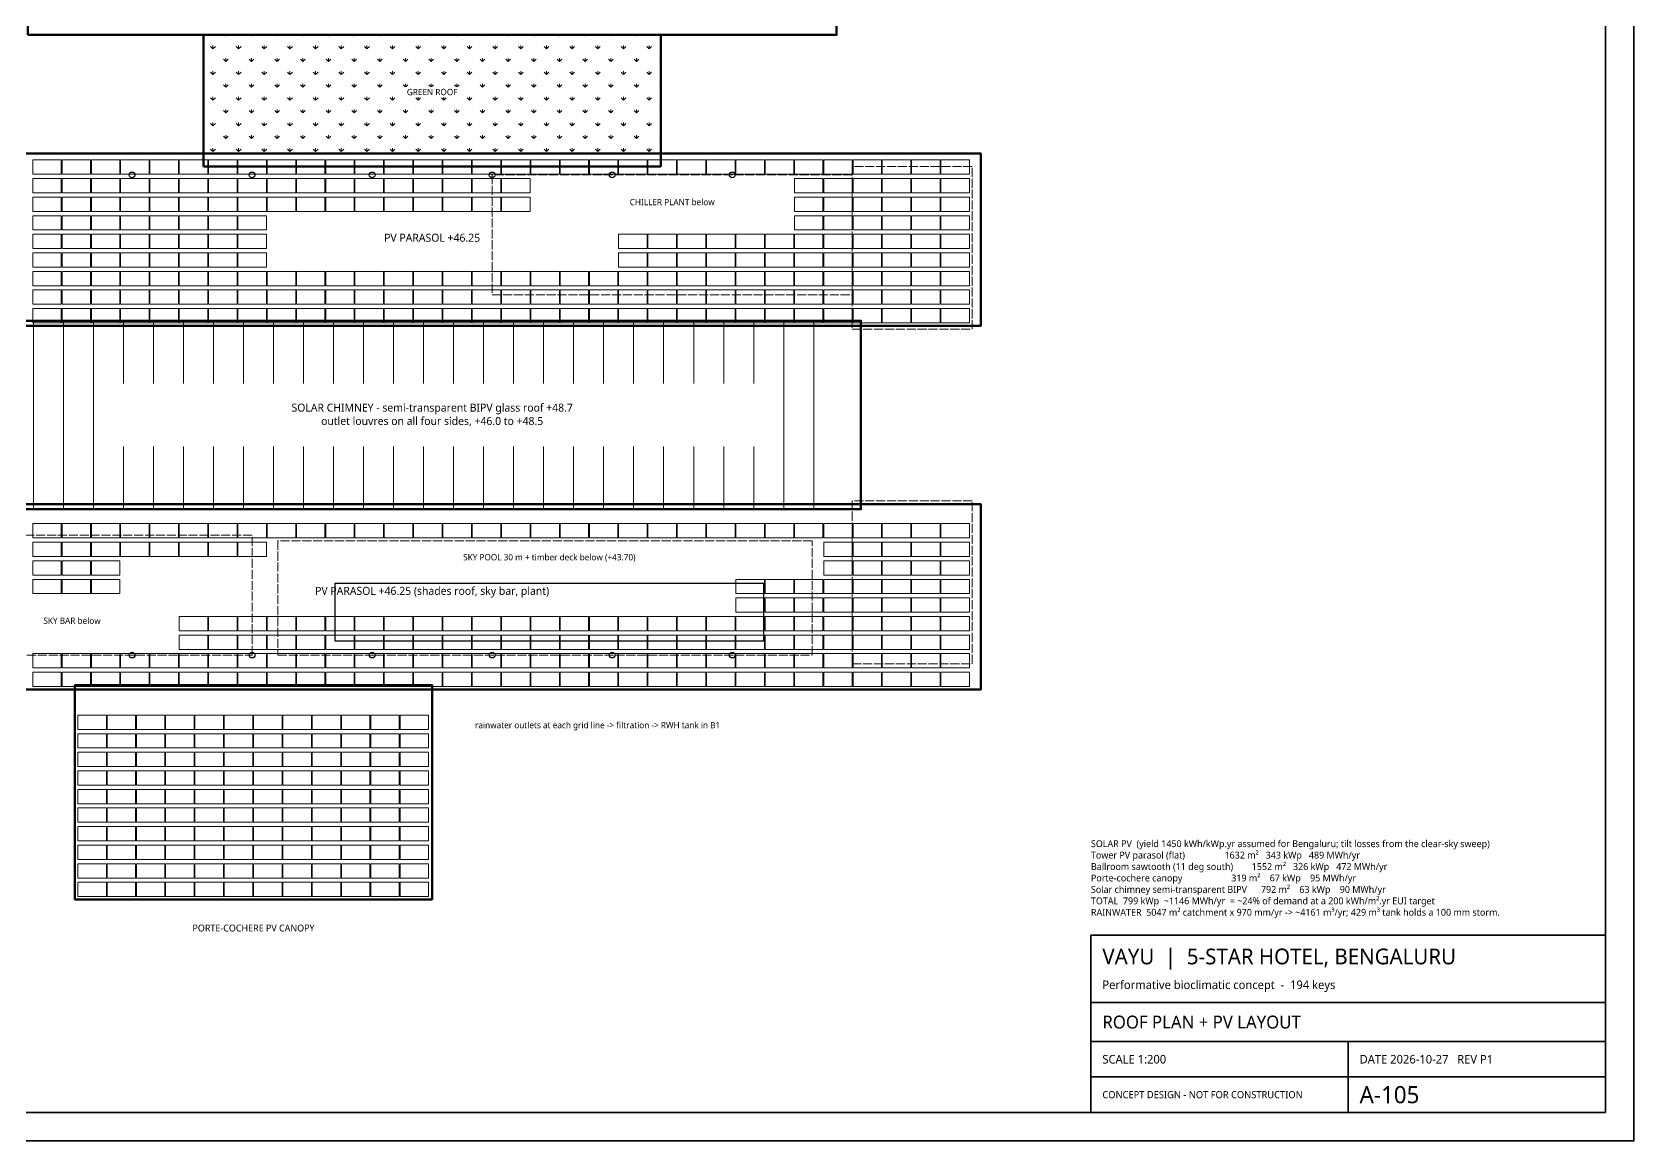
# Model space of a CAD drawing. Header units: metres. Extents: x -4 to 164, y 3 to 121.
# Drawn here: x 52 to 164.1, y 2.6 to 80.2 of the extents above; entities that cross this region are included whole.
import ezdxf
from ezdxf.enums import TextEntityAlignment as Align

# ---------------------------------------------------------------- set-up
doc = ezdxf.new("R2010")
doc.units = ezdxf.units.M
doc.header["$LTSCALE"] = 0.5
doc.linetypes.add('DASHED', pattern=[1.524, 1.27, -0.254])
for name, color, linetype, lineweight in [('A-ANNO', 7, 'Continuous', 18), ('A-HATCH', 8, 'Continuous', 0), ('A-OVHD', 8, 'DASHED', 18), ('A-PV', 5, 'Continuous', 13), ('A-TTLB', 7, 'Continuous', 35), ('A-WALL', 7, 'Continuous', 50), ('L-WATR', 5, 'Continuous', 25)]:
    doc.layers.add(name, color=color, linetype=linetype, lineweight=lineweight)
doc.styles.add('OpenSans', font='OpenSans-Regular.ttf')

msp = doc.modelspace()

# ---------------------------------------------------------------- hatches: boundary and pattern name
at = {"layer": 'A-HATCH'}
h = msp.add_hatch(dxfattribs=at)
h.set_pattern_fill('GRASS', scale=0.05)
h.paths.add_polyline_path([(64, 71.4), (96, 71.4), (96, 80), (64, 80)])

# ---------------------------------------------------------------- linework, layer by layer
at = {"layer": 'A-OVHD'}
for points in [[(109.4, 59.4), (117.8, 59.4), (117.8, 70.8), (109.4, 70.8)], [(84.2, 61.8), (109.4, 61.8), (109.4, 70.2), (84.2, 70.2)], [(109.4, 36), (117.8, 36), (117.8, 47.4), (109.4, 47.4)], [(42.5, 36.6), (67.4, 36.6), (67.4, 45), (42.5, 45)]]:
    msp.add_lwpolyline(points, close=True, dxfattribs=at)
at = {"layer": 'A-PV'}
for p, q in [((52.1, 46.8), (52.1, 60)), ((54.2, 46.8), (54.2, 60)), ((56.3, 46.8), (56.3, 60)), ((58.4, 55.6), (58.4, 60)), ((60.5, 55.6), (60.5, 60)), ((62.6, 55.6), (62.6, 60)), ((64.7, 55.6), (64.7, 60)), ((66.8, 55.6), (66.8, 60)), ((68.9, 55.6), (68.9, 60)), ((71, 55.6), (71, 60)), ((73.1, 55.6), (73.1, 60)), ((75.2, 55.6), (75.2, 60)), ((77.3, 55.6), (77.3, 60)), ((79.4, 55.6), (79.4, 60)), ((81.5, 55.6), (81.5, 60)), ((83.6, 55.6), (83.6, 60)), ((85.7, 55.6), (85.7, 60)), ((87.8, 55.6), (87.8, 60)), ((89.9, 55.6), (89.9, 60)), ((92, 55.6), (92, 60)), ((94.1, 55.6), (94.1, 60)), ((96.2, 55.6), (96.2, 60)), ((98.3, 55.6), (98.3, 60)), ((100.4, 55.6), (100.4, 60)), ((102.5, 55.6), (102.5, 60)), ((104.6, 46.8), (104.6, 60)), ((106.7, 46.8), (106.7, 60)), ((58.4, 46.8), (58.4, 51.2)), ((60.5, 46.8), (60.5, 51.2)), ((62.6, 46.8), (62.6, 51.2)), ((64.7, 46.8), (64.7, 51.2)), ((66.8, 46.8), (66.8, 51.2)), ((68.9, 46.8), (68.9, 51.2)), ((71, 46.8), (71, 51.2)), ((73.1, 46.8), (73.1, 51.2)), ((75.2, 46.8), (75.2, 51.2)), ((77.3, 46.8), (77.3, 51.2)), ((79.4, 46.8), (79.4, 51.2)), ((81.5, 46.8), (81.5, 51.2)), ((83.6, 46.8), (83.6, 51.2)), ((85.7, 46.8), (85.7, 51.2)), ((87.8, 46.8), (87.8, 51.2)), ((89.9, 46.8), (89.9, 51.2)), ((92, 46.8), (92, 51.2)), ((94.1, 46.8), (94.1, 51.2)), ((96.2, 46.8), (96.2, 51.2)), ((98.3, 46.8), (98.3, 51.2)), ((100.4, 46.8), (100.4, 51.2)), ((102.5, 46.8), (102.5, 51.2))]:
    msp.add_line(p, q, dxfattribs=at)
for points in [[(52.05, 70.25), (54.05, 70.25), (54.05, 71.25), (52.05, 71.25)], [(54.1, 70.25), (56.1, 70.25), (56.1, 71.25), (54.1, 71.25)], [(56.15, 70.25), (58.15, 70.25), (58.15, 71.25), (56.15, 71.25)], [(58.2, 70.25), (60.2, 70.25), (60.2, 71.25), (58.2, 71.25)], [(60.25, 70.25), (62.25, 70.25), (62.25, 71.25), (60.25, 71.25)], [(62.3, 70.25), (64.3, 70.25), (64.3, 71.25), (62.3, 71.25)], [(64.35, 70.25), (66.35, 70.25), (66.35, 71.25), (64.35, 71.25)], [(66.4, 70.25), (68.4, 70.25), (68.4, 71.25), (66.4, 71.25)], [(68.45, 70.25), (70.45, 70.25), (70.45, 71.25), (68.45, 71.25)], [(70.5, 70.25), (72.5, 70.25), (72.5, 71.25), (70.5, 71.25)], [(72.55, 70.25), (74.55, 70.25), (74.55, 71.25), (72.55, 71.25)], [(74.6, 70.25), (76.6, 70.25), (76.6, 71.25), (74.6, 71.25)], [(76.65, 70.25), (78.65, 70.25), (78.65, 71.25), (76.65, 71.25)], [(78.7, 70.25), (80.7, 70.25), (80.7, 71.25), (78.7, 71.25)], [(80.75, 70.25), (82.75, 70.25), (82.75, 71.25), (80.75, 71.25)], [(82.8, 70.25), (84.8, 70.25), (84.8, 71.25), (82.8, 71.25)], [(84.85, 70.25), (86.85, 70.25), (86.85, 71.25), (84.85, 71.25)], [(86.9, 70.25), (88.9, 70.25), (88.9, 71.25), (86.9, 71.25)], [(88.95, 70.25), (90.95, 70.25), (90.95, 71.25), (88.95, 71.25)], [(91, 70.25), (93, 70.25), (93, 71.25), (91, 71.25)], [(93.05, 70.25), (95.05, 70.25), (95.05, 71.25), (93.05, 71.25)], [(95.1, 70.25), (97.1, 70.25), (97.1, 71.25), (95.1, 71.25)], [(97.15, 70.25), (99.15, 70.25), (99.15, 71.25), (97.15, 71.25)], [(99.2, 70.25), (101.2, 70.25), (101.2, 71.25), (99.2, 71.25)], [(101.25, 70.25), (103.25, 70.25), (103.25, 71.25), (101.25, 71.25)], [(103.3, 70.25), (105.3, 70.25), (105.3, 71.25), (103.3, 71.25)], [(105.35, 70.25), (107.35, 70.25), (107.35, 71.25), (105.35, 71.25)], [(107.4, 70.25), (109.4, 70.25), (109.4, 71.25), (107.4, 71.25)], [(109.45, 70.25), (111.45, 70.25), (111.45, 71.25), (109.45, 71.25)], [(111.5, 70.25), (113.5, 70.25), (113.5, 71.25), (111.5, 71.25)], [(113.55, 70.25), (115.55, 70.25), (115.55, 71.25), (113.55, 71.25)], [(115.6, 70.25), (117.6, 70.25), (117.6, 71.25), (115.6, 71.25)], [(52.05, 68.95), (54.05, 68.95), (54.05, 69.95), (52.05, 69.95)], [(54.1, 68.95), (56.1, 68.95), (56.1, 69.95), (54.1, 69.95)], [(56.15, 68.95), (58.15, 68.95), (58.15, 69.95), (56.15, 69.95)], [(58.2, 68.95), (60.2, 68.95), (60.2, 69.95), (58.2, 69.95)], [(60.25, 68.95), (62.25, 68.95), (62.25, 69.95), (60.25, 69.95)], [(62.3, 68.95), (64.3, 68.95), (64.3, 69.95), (62.3, 69.95)], [(64.35, 68.95), (66.35, 68.95), (66.35, 69.95), (64.35, 69.95)], [(66.4, 68.95), (68.4, 68.95), (68.4, 69.95), (66.4, 69.95)], [(68.45, 68.95), (70.45, 68.95), (70.45, 69.95), (68.45, 69.95)], [(70.5, 68.95), (72.5, 68.95), (72.5, 69.95), (70.5, 69.95)], [(72.55, 68.95), (74.55, 68.95), (74.55, 69.95), (72.55, 69.95)], [(74.6, 68.95), (76.6, 68.95), (76.6, 69.95), (74.6, 69.95)], [(76.65, 68.95), (78.65, 68.95), (78.65, 69.95), (76.65, 69.95)], [(78.7, 68.95), (80.7, 68.95), (80.7, 69.95), (78.7, 69.95)], [(80.75, 68.95), (82.75, 68.95), (82.75, 69.95), (80.75, 69.95)], [(82.8, 68.95), (84.8, 68.95), (84.8, 69.95), (82.8, 69.95)], [(84.85, 68.95), (86.85, 68.95), (86.85, 69.95), (84.85, 69.95)], [(105.35, 68.95), (107.35, 68.95), (107.35, 69.95), (105.35, 69.95)], [(107.4, 68.95), (109.4, 68.95), (109.4, 69.95), (107.4, 69.95)], [(109.45, 68.95), (111.45, 68.95), (111.45, 69.95), (109.45, 69.95)], [(111.5, 68.95), (113.5, 68.95), (113.5, 69.95), (111.5, 69.95)], [(113.55, 68.95), (115.55, 68.95), (115.55, 69.95), (113.55, 69.95)], [(115.6, 68.95), (117.6, 68.95), (117.6, 69.95), (115.6, 69.95)], [(52.05, 67.65), (54.05, 67.65), (54.05, 68.65), (52.05, 68.65)], [(54.1, 67.65), (56.1, 67.65), (56.1, 68.65), (54.1, 68.65)], [(56.15, 67.65), (58.15, 67.65), (58.15, 68.65), (56.15, 68.65)], [(58.2, 67.65), (60.2, 67.65), (60.2, 68.65), (58.2, 68.65)], [(60.25, 67.65), (62.25, 67.65), (62.25, 68.65), (60.25, 68.65)], [(62.3, 67.65), (64.3, 67.65), (64.3, 68.65), (62.3, 68.65)], [(64.35, 67.65), (66.35, 67.65), (66.35, 68.65), (64.35, 68.65)], [(66.4, 67.65), (68.4, 67.65), (68.4, 68.65), (66.4, 68.65)], [(68.45, 67.65), (70.45, 67.65), (70.45, 68.65), (68.45, 68.65)], [(70.5, 67.65), (72.5, 67.65), (72.5, 68.65), (70.5, 68.65)], [(72.55, 67.65), (74.55, 67.65), (74.55, 68.65), (72.55, 68.65)], [(74.6, 67.65), (76.6, 67.65), (76.6, 68.65), (74.6, 68.65)], [(76.65, 67.65), (78.65, 67.65), (78.65, 68.65), (76.65, 68.65)], [(78.7, 67.65), (80.7, 67.65), (80.7, 68.65), (78.7, 68.65)], [(80.75, 67.65), (82.75, 67.65), (82.75, 68.65), (80.75, 68.65)], [(82.8, 67.65), (84.8, 67.65), (84.8, 68.65), (82.8, 68.65)], [(84.85, 67.65), (86.85, 67.65), (86.85, 68.65), (84.85, 68.65)], [(105.35, 67.65), (107.35, 67.65), (107.35, 68.65), (105.35, 68.65)], [(107.4, 67.65), (109.4, 67.65), (109.4, 68.65), (107.4, 68.65)], [(109.45, 67.65), (111.45, 67.65), (111.45, 68.65), (109.45, 68.65)], [(111.5, 67.65), (113.5, 67.65), (113.5, 68.65), (111.5, 68.65)], [(113.55, 67.65), (115.55, 67.65), (115.55, 68.65), (113.55, 68.65)], [(115.6, 67.65), (117.6, 67.65), (117.6, 68.65), (115.6, 68.65)], [(52.05, 66.35), (54.05, 66.35), (54.05, 67.35), (52.05, 67.35)], [(54.1, 66.35), (56.1, 66.35), (56.1, 67.35), (54.1, 67.35)], [(56.15, 66.35), (58.15, 66.35), (58.15, 67.35), (56.15, 67.35)], [(58.2, 66.35), (60.2, 66.35), (60.2, 67.35), (58.2, 67.35)], [(60.25, 66.35), (62.25, 66.35), (62.25, 67.35), (60.25, 67.35)], [(62.3, 66.35), (64.3, 66.35), (64.3, 67.35), (62.3, 67.35)], [(64.35, 66.35), (66.35, 66.35), (66.35, 67.35), (64.35, 67.35)], [(66.4, 66.35), (68.4, 66.35), (68.4, 67.35), (66.4, 67.35)], [(105.35, 66.35), (107.35, 66.35), (107.35, 67.35), (105.35, 67.35)], [(107.4, 66.35), (109.4, 66.35), (109.4, 67.35), (107.4, 67.35)], [(109.45, 66.35), (111.45, 66.35), (111.45, 67.35), (109.45, 67.35)], [(111.5, 66.35), (113.5, 66.35), (113.5, 67.35), (111.5, 67.35)], [(113.55, 66.35), (115.55, 66.35), (115.55, 67.35), (113.55, 67.35)], [(115.6, 66.35), (117.6, 66.35), (117.6, 67.35), (115.6, 67.35)], [(52.05, 65.05), (54.05, 65.05), (54.05, 66.05), (52.05, 66.05)], [(54.1, 65.05), (56.1, 65.05), (56.1, 66.05), (54.1, 66.05)], [(56.15, 65.05), (58.15, 65.05), (58.15, 66.05), (56.15, 66.05)], [(58.2, 65.05), (60.2, 65.05), (60.2, 66.05), (58.2, 66.05)], [(60.25, 65.05), (62.25, 65.05), (62.25, 66.05), (60.25, 66.05)], [(62.3, 65.05), (64.3, 65.05), (64.3, 66.05), (62.3, 66.05)], [(64.35, 65.05), (66.35, 65.05), (66.35, 66.05), (64.35, 66.05)], [(66.4, 65.05), (68.4, 65.05), (68.4, 66.05), (66.4, 66.05)], [(93.05, 65.05), (95.05, 65.05), (95.05, 66.05), (93.05, 66.05)], [(95.1, 65.05), (97.1, 65.05), (97.1, 66.05), (95.1, 66.05)], [(97.15, 65.05), (99.15, 65.05), (99.15, 66.05), (97.15, 66.05)], [(99.2, 65.05), (101.2, 65.05), (101.2, 66.05), (99.2, 66.05)], [(101.25, 65.05), (103.25, 65.05), (103.25, 66.05), (101.25, 66.05)], [(103.3, 65.05), (105.3, 65.05), (105.3, 66.05), (103.3, 66.05)], [(105.35, 65.05), (107.35, 65.05), (107.35, 66.05), (105.35, 66.05)], [(107.4, 65.05), (109.4, 65.05), (109.4, 66.05), (107.4, 66.05)], [(109.45, 65.05), (111.45, 65.05), (111.45, 66.05), (109.45, 66.05)], [(111.5, 65.05), (113.5, 65.05), (113.5, 66.05), (111.5, 66.05)], [(113.55, 65.05), (115.55, 65.05), (115.55, 66.05), (113.55, 66.05)], [(115.6, 65.05), (117.6, 65.05), (117.6, 66.05), (115.6, 66.05)], [(52.05, 63.75), (54.05, 63.75), (54.05, 64.75), (52.05, 64.75)], [(54.1, 63.75), (56.1, 63.75), (56.1, 64.75), (54.1, 64.75)], [(56.15, 63.75), (58.15, 63.75), (58.15, 64.75), (56.15, 64.75)], [(58.2, 63.75), (60.2, 63.75), (60.2, 64.75), (58.2, 64.75)], [(60.25, 63.75), (62.25, 63.75), (62.25, 64.75), (60.25, 64.75)], [(62.3, 63.75), (64.3, 63.75), (64.3, 64.75), (62.3, 64.75)], [(64.35, 63.75), (66.35, 63.75), (66.35, 64.75), (64.35, 64.75)], [(66.4, 63.75), (68.4, 63.75), (68.4, 64.75), (66.4, 64.75)], [(93.05, 63.75), (95.05, 63.75), (95.05, 64.75), (93.05, 64.75)], [(95.1, 63.75), (97.1, 63.75), (97.1, 64.75), (95.1, 64.75)], [(97.15, 63.75), (99.15, 63.75), (99.15, 64.75), (97.15, 64.75)], [(99.2, 63.75), (101.2, 63.75), (101.2, 64.75), (99.2, 64.75)], [(101.25, 63.75), (103.25, 63.75), (103.25, 64.75), (101.25, 64.75)], [(103.3, 63.75), (105.3, 63.75), (105.3, 64.75), (103.3, 64.75)], [(105.35, 63.75), (107.35, 63.75), (107.35, 64.75), (105.35, 64.75)], [(107.4, 63.75), (109.4, 63.75), (109.4, 64.75), (107.4, 64.75)], [(109.45, 63.75), (111.45, 63.75), (111.45, 64.75), (109.45, 64.75)], [(111.5, 63.75), (113.5, 63.75), (113.5, 64.75), (111.5, 64.75)], [(113.55, 63.75), (115.55, 63.75), (115.55, 64.75), (113.55, 64.75)], [(115.6, 63.75), (117.6, 63.75), (117.6, 64.75), (115.6, 64.75)], [(52.05, 62.45), (54.05, 62.45), (54.05, 63.45), (52.05, 63.45)], [(54.1, 62.45), (56.1, 62.45), (56.1, 63.45), (54.1, 63.45)], [(56.15, 62.45), (58.15, 62.45), (58.15, 63.45), (56.15, 63.45)], [(58.2, 62.45), (60.2, 62.45), (60.2, 63.45), (58.2, 63.45)], [(60.25, 62.45), (62.25, 62.45), (62.25, 63.45), (60.25, 63.45)], [(62.3, 62.45), (64.3, 62.45), (64.3, 63.45), (62.3, 63.45)], [(64.35, 62.45), (66.35, 62.45), (66.35, 63.45), (64.35, 63.45)], [(66.4, 62.45), (68.4, 62.45), (68.4, 63.45), (66.4, 63.45)], [(68.45, 62.45), (70.45, 62.45), (70.45, 63.45), (68.45, 63.45)], [(70.5, 62.45), (72.5, 62.45), (72.5, 63.45), (70.5, 63.45)], [(72.55, 62.45), (74.55, 62.45), (74.55, 63.45), (72.55, 63.45)], [(74.6, 62.45), (76.6, 62.45), (76.6, 63.45), (74.6, 63.45)], [(76.65, 62.45), (78.65, 62.45), (78.65, 63.45), (76.65, 63.45)], [(78.7, 62.45), (80.7, 62.45), (80.7, 63.45), (78.7, 63.45)], [(80.75, 62.45), (82.75, 62.45), (82.75, 63.45), (80.75, 63.45)], [(82.8, 62.45), (84.8, 62.45), (84.8, 63.45), (82.8, 63.45)], [(84.85, 62.45), (86.85, 62.45), (86.85, 63.45), (84.85, 63.45)], [(86.9, 62.45), (88.9, 62.45), (88.9, 63.45), (86.9, 63.45)], [(88.95, 62.45), (90.95, 62.45), (90.95, 63.45), (88.95, 63.45)], [(91, 62.45), (93, 62.45), (93, 63.45), (91, 63.45)], [(93.05, 62.45), (95.05, 62.45), (95.05, 63.45), (93.05, 63.45)], [(95.1, 62.45), (97.1, 62.45), (97.1, 63.45), (95.1, 63.45)], [(97.15, 62.45), (99.15, 62.45), (99.15, 63.45), (97.15, 63.45)], [(99.2, 62.45), (101.2, 62.45), (101.2, 63.45), (99.2, 63.45)], [(101.25, 62.45), (103.25, 62.45), (103.25, 63.45), (101.25, 63.45)], [(103.3, 62.45), (105.3, 62.45), (105.3, 63.45), (103.3, 63.45)], [(105.35, 62.45), (107.35, 62.45), (107.35, 63.45), (105.35, 63.45)], [(107.4, 62.45), (109.4, 62.45), (109.4, 63.45), (107.4, 63.45)], [(109.45, 62.45), (111.45, 62.45), (111.45, 63.45), (109.45, 63.45)], [(111.5, 62.45), (113.5, 62.45), (113.5, 63.45), (111.5, 63.45)], [(113.55, 62.45), (115.55, 62.45), (115.55, 63.45), (113.55, 63.45)], [(115.6, 62.45), (117.6, 62.45), (117.6, 63.45), (115.6, 63.45)], [(52.05, 61.15), (54.05, 61.15), (54.05, 62.15), (52.05, 62.15)], [(54.1, 61.15), (56.1, 61.15), (56.1, 62.15), (54.1, 62.15)], [(56.15, 61.15), (58.15, 61.15), (58.15, 62.15), (56.15, 62.15)], [(58.2, 61.15), (60.2, 61.15), (60.2, 62.15), (58.2, 62.15)], [(60.25, 61.15), (62.25, 61.15), (62.25, 62.15), (60.25, 62.15)], [(62.3, 61.15), (64.3, 61.15), (64.3, 62.15), (62.3, 62.15)], [(64.35, 61.15), (66.35, 61.15), (66.35, 62.15), (64.35, 62.15)], [(66.4, 61.15), (68.4, 61.15), (68.4, 62.15), (66.4, 62.15)], [(68.45, 61.15), (70.45, 61.15), (70.45, 62.15), (68.45, 62.15)], [(70.5, 61.15), (72.5, 61.15), (72.5, 62.15), (70.5, 62.15)], [(72.55, 61.15), (74.55, 61.15), (74.55, 62.15), (72.55, 62.15)], [(74.6, 61.15), (76.6, 61.15), (76.6, 62.15), (74.6, 62.15)], [(76.65, 61.15), (78.65, 61.15), (78.65, 62.15), (76.65, 62.15)], [(78.7, 61.15), (80.7, 61.15), (80.7, 62.15), (78.7, 62.15)], [(80.75, 61.15), (82.75, 61.15), (82.75, 62.15), (80.75, 62.15)], [(82.8, 61.15), (84.8, 61.15), (84.8, 62.15), (82.8, 62.15)], [(84.85, 61.15), (86.85, 61.15), (86.85, 62.15), (84.85, 62.15)], [(86.9, 61.15), (88.9, 61.15), (88.9, 62.15), (86.9, 62.15)], [(88.95, 61.15), (90.95, 61.15), (90.95, 62.15), (88.95, 62.15)], [(91, 61.15), (93, 61.15), (93, 62.15), (91, 62.15)], [(93.05, 61.15), (95.05, 61.15), (95.05, 62.15), (93.05, 62.15)], [(95.1, 61.15), (97.1, 61.15), (97.1, 62.15), (95.1, 62.15)], [(97.15, 61.15), (99.15, 61.15), (99.15, 62.15), (97.15, 62.15)], [(99.2, 61.15), (101.2, 61.15), (101.2, 62.15), (99.2, 62.15)], [(101.25, 61.15), (103.25, 61.15), (103.25, 62.15), (101.25, 62.15)], [(103.3, 61.15), (105.3, 61.15), (105.3, 62.15), (103.3, 62.15)], [(105.35, 61.15), (107.35, 61.15), (107.35, 62.15), (105.35, 62.15)], [(107.4, 61.15), (109.4, 61.15), (109.4, 62.15), (107.4, 62.15)], [(109.45, 61.15), (111.45, 61.15), (111.45, 62.15), (109.45, 62.15)], [(111.5, 61.15), (113.5, 61.15), (113.5, 62.15), (111.5, 62.15)], [(113.55, 61.15), (115.55, 61.15), (115.55, 62.15), (113.55, 62.15)], [(115.6, 61.15), (117.6, 61.15), (117.6, 62.15), (115.6, 62.15)], [(52.05, 59.85), (54.05, 59.85), (54.05, 60.85), (52.05, 60.85)], [(54.1, 59.85), (56.1, 59.85), (56.1, 60.85), (54.1, 60.85)], [(56.15, 59.85), (58.15, 59.85), (58.15, 60.85), (56.15, 60.85)], [(58.2, 59.85), (60.2, 59.85), (60.2, 60.85), (58.2, 60.85)], [(60.25, 59.85), (62.25, 59.85), (62.25, 60.85), (60.25, 60.85)], [(62.3, 59.85), (64.3, 59.85), (64.3, 60.85), (62.3, 60.85)], [(64.35, 59.85), (66.35, 59.85), (66.35, 60.85), (64.35, 60.85)], [(66.4, 59.85), (68.4, 59.85), (68.4, 60.85), (66.4, 60.85)], [(68.45, 59.85), (70.45, 59.85), (70.45, 60.85), (68.45, 60.85)], [(70.5, 59.85), (72.5, 59.85), (72.5, 60.85), (70.5, 60.85)], [(72.55, 59.85), (74.55, 59.85), (74.55, 60.85), (72.55, 60.85)], [(74.6, 59.85), (76.6, 59.85), (76.6, 60.85), (74.6, 60.85)], [(76.65, 59.85), (78.65, 59.85), (78.65, 60.85), (76.65, 60.85)], [(78.7, 59.85), (80.7, 59.85), (80.7, 60.85), (78.7, 60.85)], [(80.75, 59.85), (82.75, 59.85), (82.75, 60.85), (80.75, 60.85)], [(82.8, 59.85), (84.8, 59.85), (84.8, 60.85), (82.8, 60.85)], [(84.85, 59.85), (86.85, 59.85), (86.85, 60.85), (84.85, 60.85)], [(86.9, 59.85), (88.9, 59.85), (88.9, 60.85), (86.9, 60.85)], [(88.95, 59.85), (90.95, 59.85), (90.95, 60.85), (88.95, 60.85)], [(91, 59.85), (93, 59.85), (93, 60.85), (91, 60.85)], [(93.05, 59.85), (95.05, 59.85), (95.05, 60.85), (93.05, 60.85)], [(95.1, 59.85), (97.1, 59.85), (97.1, 60.85), (95.1, 60.85)], [(97.15, 59.85), (99.15, 59.85), (99.15, 60.85), (97.15, 60.85)], [(99.2, 59.85), (101.2, 59.85), (101.2, 60.85), (99.2, 60.85)], [(101.25, 59.85), (103.25, 59.85), (103.25, 60.85), (101.25, 60.85)], [(103.3, 59.85), (105.3, 59.85), (105.3, 60.85), (103.3, 60.85)], [(105.35, 59.85), (107.35, 59.85), (107.35, 60.85), (105.35, 60.85)], [(107.4, 59.85), (109.4, 59.85), (109.4, 60.85), (107.4, 60.85)], [(109.45, 59.85), (111.45, 59.85), (111.45, 60.85), (109.45, 60.85)], [(111.5, 59.85), (113.5, 59.85), (113.5, 60.85), (111.5, 60.85)], [(113.55, 59.85), (115.55, 59.85), (115.55, 60.85), (113.55, 60.85)], [(115.6, 59.85), (117.6, 59.85), (117.6, 60.85), (115.6, 60.85)], [(52.05, 44.8), (54.05, 44.8), (54.05, 45.8), (52.05, 45.8)], [(54.1, 44.8), (56.1, 44.8), (56.1, 45.8), (54.1, 45.8)], [(56.15, 44.8), (58.15, 44.8), (58.15, 45.8), (56.15, 45.8)], [(58.2, 44.8), (60.2, 44.8), (60.2, 45.8), (58.2, 45.8)], [(60.25, 44.8), (62.25, 44.8), (62.25, 45.8), (60.25, 45.8)], [(62.3, 44.8), (64.3, 44.8), (64.3, 45.8), (62.3, 45.8)], [(64.35, 44.8), (66.35, 44.8), (66.35, 45.8), (64.35, 45.8)], [(66.4, 44.8), (68.4, 44.8), (68.4, 45.8), (66.4, 45.8)], [(68.45, 44.8), (70.45, 44.8), (70.45, 45.8), (68.45, 45.8)], [(70.5, 44.8), (72.5, 44.8), (72.5, 45.8), (70.5, 45.8)], [(72.55, 44.8), (74.55, 44.8), (74.55, 45.8), (72.55, 45.8)], [(74.6, 44.8), (76.6, 44.8), (76.6, 45.8), (74.6, 45.8)], [(76.65, 44.8), (78.65, 44.8), (78.65, 45.8), (76.65, 45.8)], [(78.7, 44.8), (80.7, 44.8), (80.7, 45.8), (78.7, 45.8)], [(80.75, 44.8), (82.75, 44.8), (82.75, 45.8), (80.75, 45.8)], [(82.8, 44.8), (84.8, 44.8), (84.8, 45.8), (82.8, 45.8)], [(84.85, 44.8), (86.85, 44.8), (86.85, 45.8), (84.85, 45.8)], [(86.9, 44.8), (88.9, 44.8), (88.9, 45.8), (86.9, 45.8)], [(88.95, 44.8), (90.95, 44.8), (90.95, 45.8), (88.95, 45.8)], [(91, 44.8), (93, 44.8), (93, 45.8), (91, 45.8)], [(93.05, 44.8), (95.05, 44.8), (95.05, 45.8), (93.05, 45.8)], [(95.1, 44.8), (97.1, 44.8), (97.1, 45.8), (95.1, 45.8)], [(97.15, 44.8), (99.15, 44.8), (99.15, 45.8), (97.15, 45.8)], [(99.2, 44.8), (101.2, 44.8), (101.2, 45.8), (99.2, 45.8)], [(101.25, 44.8), (103.25, 44.8), (103.25, 45.8), (101.25, 45.8)], [(103.3, 44.8), (105.3, 44.8), (105.3, 45.8), (103.3, 45.8)], [(105.35, 44.8), (107.35, 44.8), (107.35, 45.8), (105.35, 45.8)], [(107.4, 44.8), (109.4, 44.8), (109.4, 45.8), (107.4, 45.8)], [(109.45, 44.8), (111.45, 44.8), (111.45, 45.8), (109.45, 45.8)], [(111.5, 44.8), (113.5, 44.8), (113.5, 45.8), (111.5, 45.8)], [(113.55, 44.8), (115.55, 44.8), (115.55, 45.8), (113.55, 45.8)], [(115.6, 44.8), (117.6, 44.8), (117.6, 45.8), (115.6, 45.8)], [(52.05, 43.5), (54.05, 43.5), (54.05, 44.5), (52.05, 44.5)], [(54.1, 43.5), (56.1, 43.5), (56.1, 44.5), (54.1, 44.5)], [(56.15, 43.5), (58.15, 43.5), (58.15, 44.5), (56.15, 44.5)], [(58.2, 43.5), (60.2, 43.5), (60.2, 44.5), (58.2, 44.5)], [(60.25, 43.5), (62.25, 43.5), (62.25, 44.5), (60.25, 44.5)], [(62.3, 43.5), (64.3, 43.5), (64.3, 44.5), (62.3, 44.5)], [(64.35, 43.5), (66.35, 43.5), (66.35, 44.5), (64.35, 44.5)], [(66.4, 43.5), (68.4, 43.5), (68.4, 44.5), (66.4, 44.5)], [(107.4, 43.5), (109.4, 43.5), (109.4, 44.5), (107.4, 44.5)], [(109.45, 43.5), (111.45, 43.5), (111.45, 44.5), (109.45, 44.5)], [(111.5, 43.5), (113.5, 43.5), (113.5, 44.5), (111.5, 44.5)], [(113.55, 43.5), (115.55, 43.5), (115.55, 44.5), (113.55, 44.5)], [(115.6, 43.5), (117.6, 43.5), (117.6, 44.5), (115.6, 44.5)], [(52.05, 42.2), (54.05, 42.2), (54.05, 43.2), (52.05, 43.2)], [(54.1, 42.2), (56.1, 42.2), (56.1, 43.2), (54.1, 43.2)], [(56.15, 42.2), (58.15, 42.2), (58.15, 43.2), (56.15, 43.2)], [(107.4, 42.2), (109.4, 42.2), (109.4, 43.2), (107.4, 43.2)], [(109.45, 42.2), (111.45, 42.2), (111.45, 43.2), (109.45, 43.2)], [(111.5, 42.2), (113.5, 42.2), (113.5, 43.2), (111.5, 43.2)], [(113.55, 42.2), (115.55, 42.2), (115.55, 43.2), (113.55, 43.2)], [(115.6, 42.2), (117.6, 42.2), (117.6, 43.2), (115.6, 43.2)], [(52.05, 40.9), (54.05, 40.9), (54.05, 41.9), (52.05, 41.9)], [(54.1, 40.9), (56.1, 40.9), (56.1, 41.9), (54.1, 41.9)], [(56.15, 40.9), (58.15, 40.9), (58.15, 41.9), (56.15, 41.9)], [(101.25, 40.9), (103.25, 40.9), (103.25, 41.9), (101.25, 41.9)], [(103.3, 40.9), (105.3, 40.9), (105.3, 41.9), (103.3, 41.9)], [(105.35, 40.9), (107.35, 40.9), (107.35, 41.9), (105.35, 41.9)], [(107.4, 40.9), (109.4, 40.9), (109.4, 41.9), (107.4, 41.9)], [(109.45, 40.9), (111.45, 40.9), (111.45, 41.9), (109.45, 41.9)], [(111.5, 40.9), (113.5, 40.9), (113.5, 41.9), (111.5, 41.9)], [(113.55, 40.9), (115.55, 40.9), (115.55, 41.9), (113.55, 41.9)], [(115.6, 40.9), (117.6, 40.9), (117.6, 41.9), (115.6, 41.9)], [(101.25, 39.6), (103.25, 39.6), (103.25, 40.6), (101.25, 40.6)], [(103.3, 39.6), (105.3, 39.6), (105.3, 40.6), (103.3, 40.6)], [(105.35, 39.6), (107.35, 39.6), (107.35, 40.6), (105.35, 40.6)], [(107.4, 39.6), (109.4, 39.6), (109.4, 40.6), (107.4, 40.6)], [(109.45, 39.6), (111.45, 39.6), (111.45, 40.6), (109.45, 40.6)], [(111.5, 39.6), (113.5, 39.6), (113.5, 40.6), (111.5, 40.6)], [(113.55, 39.6), (115.55, 39.6), (115.55, 40.6), (113.55, 40.6)], [(115.6, 39.6), (117.6, 39.6), (117.6, 40.6), (115.6, 40.6)], [(62.3, 38.3), (64.3, 38.3), (64.3, 39.3), (62.3, 39.3)], [(64.35, 38.3), (66.35, 38.3), (66.35, 39.3), (64.35, 39.3)], [(66.4, 38.3), (68.4, 38.3), (68.4, 39.3), (66.4, 39.3)], [(68.45, 38.3), (70.45, 38.3), (70.45, 39.3), (68.45, 39.3)], [(70.5, 38.3), (72.5, 38.3), (72.5, 39.3), (70.5, 39.3)], [(72.55, 38.3), (74.55, 38.3), (74.55, 39.3), (72.55, 39.3)], [(74.6, 38.3), (76.6, 38.3), (76.6, 39.3), (74.6, 39.3)], [(76.65, 38.3), (78.65, 38.3), (78.65, 39.3), (76.65, 39.3)], [(78.7, 38.3), (80.7, 38.3), (80.7, 39.3), (78.7, 39.3)], [(80.75, 38.3), (82.75, 38.3), (82.75, 39.3), (80.75, 39.3)], [(82.8, 38.3), (84.8, 38.3), (84.8, 39.3), (82.8, 39.3)], [(84.85, 38.3), (86.85, 38.3), (86.85, 39.3), (84.85, 39.3)], [(86.9, 38.3), (88.9, 38.3), (88.9, 39.3), (86.9, 39.3)], [(88.95, 38.3), (90.95, 38.3), (90.95, 39.3), (88.95, 39.3)], [(91, 38.3), (93, 38.3), (93, 39.3), (91, 39.3)], [(93.05, 38.3), (95.05, 38.3), (95.05, 39.3), (93.05, 39.3)], [(95.1, 38.3), (97.1, 38.3), (97.1, 39.3), (95.1, 39.3)], [(97.15, 38.3), (99.15, 38.3), (99.15, 39.3), (97.15, 39.3)], [(99.2, 38.3), (101.2, 38.3), (101.2, 39.3), (99.2, 39.3)], [(101.25, 38.3), (103.25, 38.3), (103.25, 39.3), (101.25, 39.3)], [(103.3, 38.3), (105.3, 38.3), (105.3, 39.3), (103.3, 39.3)], [(105.35, 38.3), (107.35, 38.3), (107.35, 39.3), (105.35, 39.3)], [(107.4, 38.3), (109.4, 38.3), (109.4, 39.3), (107.4, 39.3)], [(109.45, 38.3), (111.45, 38.3), (111.45, 39.3), (109.45, 39.3)], [(111.5, 38.3), (113.5, 38.3), (113.5, 39.3), (111.5, 39.3)], [(113.55, 38.3), (115.55, 38.3), (115.55, 39.3), (113.55, 39.3)], [(115.6, 38.3), (117.6, 38.3), (117.6, 39.3), (115.6, 39.3)], [(62.3, 37), (64.3, 37), (64.3, 38), (62.3, 38)], [(64.35, 37), (66.35, 37), (66.35, 38), (64.35, 38)], [(66.4, 37), (68.4, 37), (68.4, 38), (66.4, 38)], [(68.45, 37), (70.45, 37), (70.45, 38), (68.45, 38)], [(70.5, 37), (72.5, 37), (72.5, 38), (70.5, 38)], [(72.55, 37), (74.55, 37), (74.55, 38), (72.55, 38)], [(74.6, 37), (76.6, 37), (76.6, 38), (74.6, 38)], [(76.65, 37), (78.65, 37), (78.65, 38), (76.65, 38)], [(78.7, 37), (80.7, 37), (80.7, 38), (78.7, 38)], [(80.75, 37), (82.75, 37), (82.75, 38), (80.75, 38)], [(82.8, 37), (84.8, 37), (84.8, 38), (82.8, 38)], [(84.85, 37), (86.85, 37), (86.85, 38), (84.85, 38)], [(86.9, 37), (88.9, 37), (88.9, 38), (86.9, 38)], [(88.95, 37), (90.95, 37), (90.95, 38), (88.95, 38)], [(91, 37), (93, 37), (93, 38), (91, 38)], [(93.05, 37), (95.05, 37), (95.05, 38), (93.05, 38)], [(95.1, 37), (97.1, 37), (97.1, 38), (95.1, 38)], [(97.15, 37), (99.15, 37), (99.15, 38), (97.15, 38)], [(99.2, 37), (101.2, 37), (101.2, 38), (99.2, 38)], [(101.25, 37), (103.25, 37), (103.25, 38), (101.25, 38)], [(103.3, 37), (105.3, 37), (105.3, 38), (103.3, 38)], [(105.35, 37), (107.35, 37), (107.35, 38), (105.35, 38)], [(107.4, 37), (109.4, 37), (109.4, 38), (107.4, 38)], [(109.45, 37), (111.45, 37), (111.45, 38), (109.45, 38)], [(111.5, 37), (113.5, 37), (113.5, 38), (111.5, 38)], [(113.55, 37), (115.55, 37), (115.55, 38), (113.55, 38)], [(115.6, 37), (117.6, 37), (117.6, 38), (115.6, 38)], [(52.05, 35.7), (54.05, 35.7), (54.05, 36.7), (52.05, 36.7)], [(54.1, 35.7), (56.1, 35.7), (56.1, 36.7), (54.1, 36.7)], [(56.15, 35.7), (58.15, 35.7), (58.15, 36.7), (56.15, 36.7)], [(58.2, 35.7), (60.2, 35.7), (60.2, 36.7), (58.2, 36.7)], [(60.25, 35.7), (62.25, 35.7), (62.25, 36.7), (60.25, 36.7)], [(62.3, 35.7), (64.3, 35.7), (64.3, 36.7), (62.3, 36.7)], [(64.35, 35.7), (66.35, 35.7), (66.35, 36.7), (64.35, 36.7)], [(66.4, 35.7), (68.4, 35.7), (68.4, 36.7), (66.4, 36.7)], [(68.45, 35.7), (70.45, 35.7), (70.45, 36.7), (68.45, 36.7)], [(70.5, 35.7), (72.5, 35.7), (72.5, 36.7), (70.5, 36.7)], [(72.55, 35.7), (74.55, 35.7), (74.55, 36.7), (72.55, 36.7)], [(74.6, 35.7), (76.6, 35.7), (76.6, 36.7), (74.6, 36.7)], [(76.65, 35.7), (78.65, 35.7), (78.65, 36.7), (76.65, 36.7)], [(78.7, 35.7), (80.7, 35.7), (80.7, 36.7), (78.7, 36.7)], [(80.75, 35.7), (82.75, 35.7), (82.75, 36.7), (80.75, 36.7)], [(82.8, 35.7), (84.8, 35.7), (84.8, 36.7), (82.8, 36.7)], [(84.85, 35.7), (86.85, 35.7), (86.85, 36.7), (84.85, 36.7)], [(86.9, 35.7), (88.9, 35.7), (88.9, 36.7), (86.9, 36.7)], [(88.95, 35.7), (90.95, 35.7), (90.95, 36.7), (88.95, 36.7)], [(91, 35.7), (93, 35.7), (93, 36.7), (91, 36.7)], [(93.05, 35.7), (95.05, 35.7), (95.05, 36.7), (93.05, 36.7)], [(95.1, 35.7), (97.1, 35.7), (97.1, 36.7), (95.1, 36.7)], [(97.15, 35.7), (99.15, 35.7), (99.15, 36.7), (97.15, 36.7)], [(99.2, 35.7), (101.2, 35.7), (101.2, 36.7), (99.2, 36.7)], [(101.25, 35.7), (103.25, 35.7), (103.25, 36.7), (101.25, 36.7)], [(103.3, 35.7), (105.3, 35.7), (105.3, 36.7), (103.3, 36.7)], [(105.35, 35.7), (107.35, 35.7), (107.35, 36.7), (105.35, 36.7)], [(107.4, 35.7), (109.4, 35.7), (109.4, 36.7), (107.4, 36.7)], [(109.45, 35.7), (111.45, 35.7), (111.45, 36.7), (109.45, 36.7)], [(111.5, 35.7), (113.5, 35.7), (113.5, 36.7), (111.5, 36.7)], [(113.55, 35.7), (115.55, 35.7), (115.55, 36.7), (113.55, 36.7)], [(115.6, 35.7), (117.6, 35.7), (117.6, 36.7), (115.6, 36.7)], [(52.05, 34.4), (54.05, 34.4), (54.05, 35.4), (52.05, 35.4)], [(54.1, 34.4), (56.1, 34.4), (56.1, 35.4), (54.1, 35.4)], [(56.15, 34.4), (58.15, 34.4), (58.15, 35.4), (56.15, 35.4)], [(58.2, 34.4), (60.2, 34.4), (60.2, 35.4), (58.2, 35.4)], [(60.25, 34.4), (62.25, 34.4), (62.25, 35.4), (60.25, 35.4)], [(62.3, 34.4), (64.3, 34.4), (64.3, 35.4), (62.3, 35.4)], [(64.35, 34.4), (66.35, 34.4), (66.35, 35.4), (64.35, 35.4)], [(66.4, 34.4), (68.4, 34.4), (68.4, 35.4), (66.4, 35.4)], [(68.45, 34.4), (70.45, 34.4), (70.45, 35.4), (68.45, 35.4)], [(70.5, 34.4), (72.5, 34.4), (72.5, 35.4), (70.5, 35.4)], [(72.55, 34.4), (74.55, 34.4), (74.55, 35.4), (72.55, 35.4)], [(74.6, 34.4), (76.6, 34.4), (76.6, 35.4), (74.6, 35.4)], [(76.65, 34.4), (78.65, 34.4), (78.65, 35.4), (76.65, 35.4)], [(78.7, 34.4), (80.7, 34.4), (80.7, 35.4), (78.7, 35.4)], [(80.75, 34.4), (82.75, 34.4), (82.75, 35.4), (80.75, 35.4)], [(82.8, 34.4), (84.8, 34.4), (84.8, 35.4), (82.8, 35.4)], [(84.85, 34.4), (86.85, 34.4), (86.85, 35.4), (84.85, 35.4)], [(86.9, 34.4), (88.9, 34.4), (88.9, 35.4), (86.9, 35.4)], [(88.95, 34.4), (90.95, 34.4), (90.95, 35.4), (88.95, 35.4)], [(91, 34.4), (93, 34.4), (93, 35.4), (91, 35.4)], [(93.05, 34.4), (95.05, 34.4), (95.05, 35.4), (93.05, 35.4)], [(95.1, 34.4), (97.1, 34.4), (97.1, 35.4), (95.1, 35.4)], [(97.15, 34.4), (99.15, 34.4), (99.15, 35.4), (97.15, 35.4)], [(99.2, 34.4), (101.2, 34.4), (101.2, 35.4), (99.2, 35.4)], [(101.25, 34.4), (103.25, 34.4), (103.25, 35.4), (101.25, 35.4)], [(103.3, 34.4), (105.3, 34.4), (105.3, 35.4), (103.3, 35.4)], [(105.35, 34.4), (107.35, 34.4), (107.35, 35.4), (105.35, 35.4)], [(107.4, 34.4), (109.4, 34.4), (109.4, 35.4), (107.4, 35.4)], [(109.45, 34.4), (111.45, 34.4), (111.45, 35.4), (109.45, 35.4)], [(111.5, 34.4), (113.5, 34.4), (113.5, 35.4), (111.5, 35.4)], [(113.55, 34.4), (115.55, 34.4), (115.55, 35.4), (113.55, 35.4)], [(115.6, 34.4), (117.6, 34.4), (117.6, 35.4), (115.6, 35.4)], [(55.2, 31.4), (57.2, 31.4), (57.2, 32.4), (55.2, 32.4)], [(57.25, 31.4), (59.25, 31.4), (59.25, 32.4), (57.25, 32.4)], [(59.3, 31.4), (61.3, 31.4), (61.3, 32.4), (59.3, 32.4)], [(61.35, 31.4), (63.35, 31.4), (63.35, 32.4), (61.35, 32.4)], [(63.4, 31.4), (65.4, 31.4), (65.4, 32.4), (63.4, 32.4)], [(65.45, 31.4), (67.45, 31.4), (67.45, 32.4), (65.45, 32.4)], [(67.5, 31.4), (69.5, 31.4), (69.5, 32.4), (67.5, 32.4)], [(69.55, 31.4), (71.55, 31.4), (71.55, 32.4), (69.55, 32.4)], [(71.6, 31.4), (73.6, 31.4), (73.6, 32.4), (71.6, 32.4)], [(73.65, 31.4), (75.65, 31.4), (75.65, 32.4), (73.65, 32.4)], [(75.7, 31.4), (77.7, 31.4), (77.7, 32.4), (75.7, 32.4)], [(77.75, 31.4), (79.75, 31.4), (79.75, 32.4), (77.75, 32.4)], [(55.2, 30.1), (57.2, 30.1), (57.2, 31.1), (55.2, 31.1)], [(57.25, 30.1), (59.25, 30.1), (59.25, 31.1), (57.25, 31.1)], [(59.3, 30.1), (61.3, 30.1), (61.3, 31.1), (59.3, 31.1)], [(61.35, 30.1), (63.35, 30.1), (63.35, 31.1), (61.35, 31.1)], [(63.4, 30.1), (65.4, 30.1), (65.4, 31.1), (63.4, 31.1)], [(65.45, 30.1), (67.45, 30.1), (67.45, 31.1), (65.45, 31.1)], [(67.5, 30.1), (69.5, 30.1), (69.5, 31.1), (67.5, 31.1)], [(69.55, 30.1), (71.55, 30.1), (71.55, 31.1), (69.55, 31.1)], [(71.6, 30.1), (73.6, 30.1), (73.6, 31.1), (71.6, 31.1)], [(73.65, 30.1), (75.65, 30.1), (75.65, 31.1), (73.65, 31.1)], [(75.7, 30.1), (77.7, 30.1), (77.7, 31.1), (75.7, 31.1)], [(77.75, 30.1), (79.75, 30.1), (79.75, 31.1), (77.75, 31.1)], [(55.2, 28.8), (57.2, 28.8), (57.2, 29.8), (55.2, 29.8)], [(57.25, 28.8), (59.25, 28.8), (59.25, 29.8), (57.25, 29.8)], [(59.3, 28.8), (61.3, 28.8), (61.3, 29.8), (59.3, 29.8)], [(61.35, 28.8), (63.35, 28.8), (63.35, 29.8), (61.35, 29.8)], [(63.4, 28.8), (65.4, 28.8), (65.4, 29.8), (63.4, 29.8)], [(65.45, 28.8), (67.45, 28.8), (67.45, 29.8), (65.45, 29.8)], [(67.5, 28.8), (69.5, 28.8), (69.5, 29.8), (67.5, 29.8)], [(69.55, 28.8), (71.55, 28.8), (71.55, 29.8), (69.55, 29.8)], [(71.6, 28.8), (73.6, 28.8), (73.6, 29.8), (71.6, 29.8)], [(73.65, 28.8), (75.65, 28.8), (75.65, 29.8), (73.65, 29.8)], [(75.7, 28.8), (77.7, 28.8), (77.7, 29.8), (75.7, 29.8)], [(77.75, 28.8), (79.75, 28.8), (79.75, 29.8), (77.75, 29.8)], [(55.2, 27.5), (57.2, 27.5), (57.2, 28.5), (55.2, 28.5)], [(57.25, 27.5), (59.25, 27.5), (59.25, 28.5), (57.25, 28.5)], [(59.3, 27.5), (61.3, 27.5), (61.3, 28.5), (59.3, 28.5)], [(61.35, 27.5), (63.35, 27.5), (63.35, 28.5), (61.35, 28.5)], [(63.4, 27.5), (65.4, 27.5), (65.4, 28.5), (63.4, 28.5)], [(65.45, 27.5), (67.45, 27.5), (67.45, 28.5), (65.45, 28.5)], [(67.5, 27.5), (69.5, 27.5), (69.5, 28.5), (67.5, 28.5)], [(69.55, 27.5), (71.55, 27.5), (71.55, 28.5), (69.55, 28.5)], [(71.6, 27.5), (73.6, 27.5), (73.6, 28.5), (71.6, 28.5)], [(73.65, 27.5), (75.65, 27.5), (75.65, 28.5), (73.65, 28.5)], [(75.7, 27.5), (77.7, 27.5), (77.7, 28.5), (75.7, 28.5)], [(77.75, 27.5), (79.75, 27.5), (79.75, 28.5), (77.75, 28.5)], [(55.2, 26.2), (57.2, 26.2), (57.2, 27.2), (55.2, 27.2)], [(57.25, 26.2), (59.25, 26.2), (59.25, 27.2), (57.25, 27.2)], [(59.3, 26.2), (61.3, 26.2), (61.3, 27.2), (59.3, 27.2)], [(61.35, 26.2), (63.35, 26.2), (63.35, 27.2), (61.35, 27.2)], [(63.4, 26.2), (65.4, 26.2), (65.4, 27.2), (63.4, 27.2)], [(65.45, 26.2), (67.45, 26.2), (67.45, 27.2), (65.45, 27.2)], [(67.5, 26.2), (69.5, 26.2), (69.5, 27.2), (67.5, 27.2)], [(69.55, 26.2), (71.55, 26.2), (71.55, 27.2), (69.55, 27.2)], [(71.6, 26.2), (73.6, 26.2), (73.6, 27.2), (71.6, 27.2)], [(73.65, 26.2), (75.65, 26.2), (75.65, 27.2), (73.65, 27.2)], [(75.7, 26.2), (77.7, 26.2), (77.7, 27.2), (75.7, 27.2)], [(77.75, 26.2), (79.75, 26.2), (79.75, 27.2), (77.75, 27.2)], [(55.2, 24.9), (57.2, 24.9), (57.2, 25.9), (55.2, 25.9)], [(57.25, 24.9), (59.25, 24.9), (59.25, 25.9), (57.25, 25.9)], [(59.3, 24.9), (61.3, 24.9), (61.3, 25.9), (59.3, 25.9)], [(61.35, 24.9), (63.35, 24.9), (63.35, 25.9), (61.35, 25.9)], [(63.4, 24.9), (65.4, 24.9), (65.4, 25.9), (63.4, 25.9)], [(65.45, 24.9), (67.45, 24.9), (67.45, 25.9), (65.45, 25.9)], [(67.5, 24.9), (69.5, 24.9), (69.5, 25.9), (67.5, 25.9)], [(69.55, 24.9), (71.55, 24.9), (71.55, 25.9), (69.55, 25.9)], [(71.6, 24.9), (73.6, 24.9), (73.6, 25.9), (71.6, 25.9)], [(73.65, 24.9), (75.65, 24.9), (75.65, 25.9), (73.65, 25.9)], [(75.7, 24.9), (77.7, 24.9), (77.7, 25.9), (75.7, 25.9)], [(77.75, 24.9), (79.75, 24.9), (79.75, 25.9), (77.75, 25.9)], [(55.2, 23.6), (57.2, 23.6), (57.2, 24.6), (55.2, 24.6)], [(57.25, 23.6), (59.25, 23.6), (59.25, 24.6), (57.25, 24.6)], [(59.3, 23.6), (61.3, 23.6), (61.3, 24.6), (59.3, 24.6)], [(61.35, 23.6), (63.35, 23.6), (63.35, 24.6), (61.35, 24.6)], [(63.4, 23.6), (65.4, 23.6), (65.4, 24.6), (63.4, 24.6)], [(65.45, 23.6), (67.45, 23.6), (67.45, 24.6), (65.45, 24.6)], [(67.5, 23.6), (69.5, 23.6), (69.5, 24.6), (67.5, 24.6)], [(69.55, 23.6), (71.55, 23.6), (71.55, 24.6), (69.55, 24.6)], [(71.6, 23.6), (73.6, 23.6), (73.6, 24.6), (71.6, 24.6)], [(73.65, 23.6), (75.65, 23.6), (75.65, 24.6), (73.65, 24.6)], [(75.7, 23.6), (77.7, 23.6), (77.7, 24.6), (75.7, 24.6)], [(77.75, 23.6), (79.75, 23.6), (79.75, 24.6), (77.75, 24.6)], [(55.2, 22.3), (57.2, 22.3), (57.2, 23.3), (55.2, 23.3)], [(57.25, 22.3), (59.25, 22.3), (59.25, 23.3), (57.25, 23.3)], [(59.3, 22.3), (61.3, 22.3), (61.3, 23.3), (59.3, 23.3)], [(61.35, 22.3), (63.35, 22.3), (63.35, 23.3), (61.35, 23.3)], [(63.4, 22.3), (65.4, 22.3), (65.4, 23.3), (63.4, 23.3)], [(65.45, 22.3), (67.45, 22.3), (67.45, 23.3), (65.45, 23.3)], [(67.5, 22.3), (69.5, 22.3), (69.5, 23.3), (67.5, 23.3)], [(69.55, 22.3), (71.55, 22.3), (71.55, 23.3), (69.55, 23.3)], [(71.6, 22.3), (73.6, 22.3), (73.6, 23.3), (71.6, 23.3)], [(73.65, 22.3), (75.65, 22.3), (75.65, 23.3), (73.65, 23.3)], [(75.7, 22.3), (77.7, 22.3), (77.7, 23.3), (75.7, 23.3)], [(77.75, 22.3), (79.75, 22.3), (79.75, 23.3), (77.75, 23.3)], [(55.2, 21), (57.2, 21), (57.2, 22), (55.2, 22)], [(57.25, 21), (59.25, 21), (59.25, 22), (57.25, 22)], [(59.3, 21), (61.3, 21), (61.3, 22), (59.3, 22)], [(61.35, 21), (63.35, 21), (63.35, 22), (61.35, 22)], [(63.4, 21), (65.4, 21), (65.4, 22), (63.4, 22)], [(65.45, 21), (67.45, 21), (67.45, 22), (65.45, 22)], [(67.5, 21), (69.5, 21), (69.5, 22), (67.5, 22)], [(69.55, 21), (71.55, 21), (71.55, 22), (69.55, 22)], [(71.6, 21), (73.6, 21), (73.6, 22), (71.6, 22)], [(73.65, 21), (75.65, 21), (75.65, 22), (73.65, 22)], [(75.7, 21), (77.7, 21), (77.7, 22), (75.7, 22)], [(77.75, 21), (79.75, 21), (79.75, 22), (77.75, 22)], [(55.2, 19.7), (57.2, 19.7), (57.2, 20.7), (55.2, 20.7)], [(57.25, 19.7), (59.25, 19.7), (59.25, 20.7), (57.25, 20.7)], [(59.3, 19.7), (61.3, 19.7), (61.3, 20.7), (59.3, 20.7)], [(61.35, 19.7), (63.35, 19.7), (63.35, 20.7), (61.35, 20.7)], [(63.4, 19.7), (65.4, 19.7), (65.4, 20.7), (63.4, 20.7)], [(65.45, 19.7), (67.45, 19.7), (67.45, 20.7), (65.45, 20.7)], [(67.5, 19.7), (69.5, 19.7), (69.5, 20.7), (67.5, 20.7)], [(69.55, 19.7), (71.55, 19.7), (71.55, 20.7), (69.55, 20.7)], [(71.6, 19.7), (73.6, 19.7), (73.6, 20.7), (71.6, 20.7)], [(73.65, 19.7), (75.65, 19.7), (75.65, 20.7), (73.65, 20.7)], [(75.7, 19.7), (77.7, 19.7), (77.7, 20.7), (75.7, 20.7)], [(77.75, 19.7), (79.75, 19.7), (79.75, 20.7), (77.75, 20.7)]]:
    msp.add_lwpolyline(points, close=True, dxfattribs=at)
at = {"layer": 'A-TTLB'}
for p, q in [((126.1, 12.29), (162.1, 12.29)), ((126.1, 9.56), (162.1, 9.56)), ((144.1, 4.6), (144.1, 9.56)), ((126.1, 7.08), (162.1, 7.08))]:
    msp.add_line(p, q, dxfattribs=at)
msp.add_lwpolyline([(126.1, 4.6), (162.1, 4.6), (162.1, 17), (126.1, 17)], close=True, dxfattribs=at)
at = {"layer": 'A-WALL'}
for points in [[(51.7, 80), (108.3, 80), (108.3, 88), (51.7, 88)], [(64, 70.8), (96, 70.8), (96, 80), (64, 80)], [(41.6, 59.65), (118.4, 59.65), (118.4, 71.7), (41.6, 71.7)], [(50, 46.8), (110, 46.8), (110, 60), (50, 60)], [(41.6, 34.2), (118.4, 34.2), (118.4, 47.15), (41.6, 47.15)], [(55, 19.5), (80, 19.5), (80, 34.5), (55, 34.5)]]:
    msp.add_lwpolyline(points, close=True, dxfattribs=at)
at = {"layer": 'L-WATR'}
for centre in [(59, 70.2), (67.4, 70.2), (75.8, 70.2), (84.2, 70.2), (92.6, 70.2), (101, 70.2), (59, 36.6), (67.4, 36.6), (75.8, 36.6), (84.2, 36.6), (92.6, 36.6), (101, 36.6)]:
    msp.add_circle(centre, 0.2, dxfattribs=at)

# ---------------------------------------------------------------- texts
at = {"layer": 'A-ANNO', "style": 'OpenSans'}
for s, height, p in [('rainwater outlets at each grid line -> filtration -> RWH tank in B1', 0.44, (83, 31.7)), ('VAYU  |  5-STAR HOTEL, BENGALURU', 1.1, (126.9, 15.51)), ('Performative bioclimatic concept  -  194 keys', 0.6, (126.9, 13.53)), ('ROOF PLAN + PV LAYOUT', 0.9, (126.9, 10.92)), ('SCALE 1:200', 0.6, (126.9, 8.32)), ('DATE 2026-10-27   REV P1', 0.6, (144.9, 8.32)), ('CONCEPT DESIGN - NOT FOR CONSTRUCTION', 0.5, (126.9, 5.84)), ('A-105', 1.2, (144.9, 5.84))]:
    msp.add_text(s, height=height, dxfattribs=at).set_placement(p, align=Align.MIDDLE_LEFT)
msp.add_text('PORTE-COCHERE PV CANOPY', height=0.48, dxfattribs=at).set_placement((67.5, 17.5), align=Align.MIDDLE_CENTER)
at = {"layer": 'A-ANNO', "insert": (126.1, 18.2), "char_height": 0.48, "width": 36, "attachment_point": 7, "style": 'OpenSans'}
msp.add_mtext('SOLAR PV  (yield 1450 kWh/kWp.yr assumed for Bengaluru; tilt losses from the clear-sky sweep)\\PTower PV parasol (flat)                 1632 m²   343 kWp   489 MWh/yr\\PBallroom sawtooth (11 deg south)        1552 m²   326 kWp   472 MWh/yr\\PPorte-cochere canopy                     319 m²    67 kWp    95 MWh/yr\\PSolar chimney semi-transparent BIPV      792 m²    63 kWp    90 MWh/yr\\PTOTAL  799 kWp  ~1146 MWh/yr  = ~24% of demand at a 200 kWh/m².yr EUI target\\PRAINWATER  5047 m² catchment x 970 mm/yr -> ~4161 m³/yr; 429 m³ tank holds a 100 mm storm.', dxfattribs=at)

# ---------------------------------------------------------------- next in the draw order: texts
at = {"layer": 'A-ANNO', "attachment_point": 5, "style": 'OpenSans', "bg_fill": 3, "box_fill_scale": 1.3, "bg_fill_color": 0}
for s, insert, char_height in [('GREEN ROOF', (80, 76), 0.44), ('CHILLER PLANT below', (96.8, 68.3), 0.44), ('PV PARASOL +46.25', (80, 65.8), 0.56), ('SOLAR CHIMNEY - semi-transparent BIPV glass roof +48.7\\Poutlet louvres on all four sides, +46.0 to +48.5', (80, 53.4), 0.56), ('SKY POOL 30 m + timber deck below (+43.70)', (88.2, 43.4), 0.44), ('PV PARASOL +46.25 (shades roof, sky bar, plant)', (80, 41), 0.56), ('SKY BAR below', (54.8, 39), 0.44)]:
    msp.add_mtext(s, dxfattribs=dict(at, insert=insert, char_height=char_height))

# ---------------------------------------------------------------- next in the draw order: linework, layer by layer
at = {"layer": 'A-OVHD'}
msp.add_lwpolyline([(69.2, 36.6), (106.6, 36.6), (106.6, 44.6), (69.2, 44.6)], close=True, dxfattribs=at)
at = {"layer": 'A-TTLB'}
for points in [[(-4.1, 2.6), (164.1, 2.6), (164.1, 121.4), (-4.1, 121.4)], [(-2.1, 4.6), (162.1, 4.6), (162.1, 119.4), (-2.1, 119.4)]]:
    msp.add_lwpolyline(points, close=True, dxfattribs=at)
at = {"layer": 'L-WATR'}
msp.add_lwpolyline([(73.2, 37.6), (103.2, 37.6), (103.2, 41.6), (73.2, 41.6)], close=True, dxfattribs=at)

doc.saveas('drawing.dxf')
